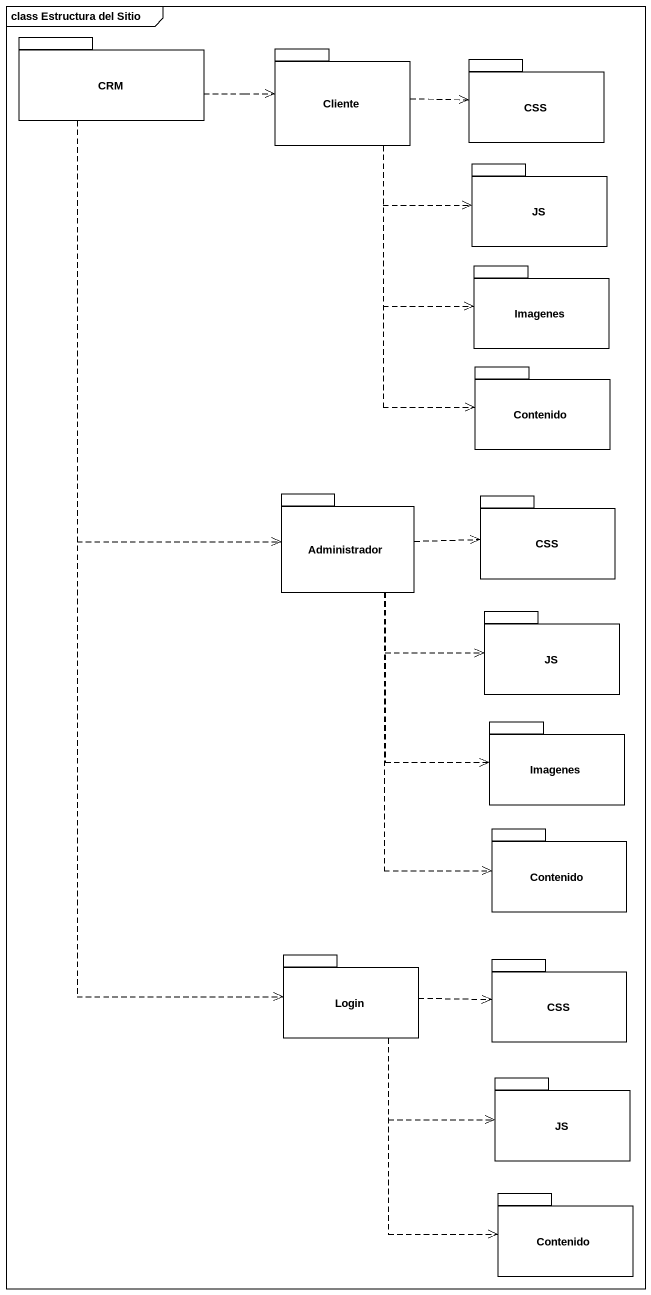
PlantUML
@startuml
mainframe class Estructura del Sitio
package CRM {
}
package Cliente {
}
package CSS {
}
package JS {
}
package Imagenes {
}
package Contenido {
}
package Administrador {
}
package "CSS" as CSS_2 {
}
package "JS" as JS_2 {
}
package "Imagenes" as Imagenes_2 {
}
package "Contenido" as Contenido_2 {
}
package Login {
}
package "CSS" as CSS_3 {
}
package "JS" as JS_3 {
}
package "Contenido" as Contenido_3 {
}
CRM .right.> Cliente
CRM ..> Administrador
CRM ..> Login
Cliente .right.> CSS
Cliente .right.> JS
Cliente ..> Imagenes
Cliente ..> Contenido
Administrador .right.> CSS_2
Administrador .right.> JS_2
Administrador ..> Imagenes_2
Administrador ..> Contenido_2
Login .right.> CSS_3
Login .right.> JS_3
Login ..> Contenido_3
@enduml
